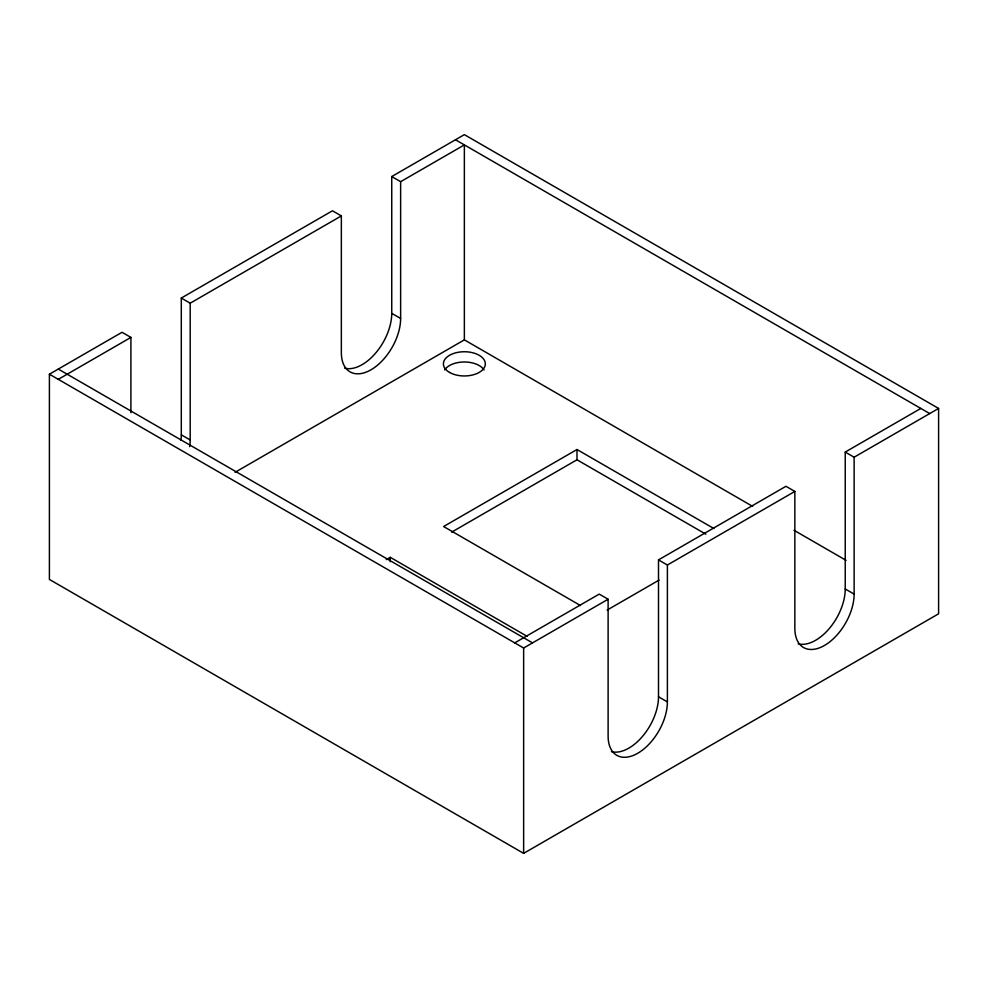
<?xml version="1.0" encoding="UTF-8"?>
<svg xmlns="http://www.w3.org/2000/svg" width="988" height="988" viewBox="0 0 988 988"><rect width="100%" height="100%" fill="white"/><g stroke="black" fill="none" stroke-linecap="round" stroke-linejoin="round"><path stroke-width="1.48" d="M390.26 561.715L390.26 557.318L527.11 636.334M451.615 532.162L576.992 459.778L576.992 449.515L713.842 528.518M611.449 751.646A41.916 24.206 -60 0 0 642.324 736.616A41.916 24.206 -60 0 0 658.502 696.787L658.502 559.887L785.954 486.294L794.846 491.431L794.846 628.331A41.916 24.206 -60 0 0 824.486 645.448A41.916 24.206 -60 0 0 854.126 594.109L854.126 457.209L845.234 452.072L845.234 588.971A41.916 24.206 -60 0 1 829.056 628.813A41.916 24.206 -60 0 1 798.181 643.83M344.689 368.191A41.916 24.206 -60 0 0 375.564 353.161A41.916 24.206 -60 0 0 391.742 313.332L391.742 176.556L464.36 134.64L938.6 408.439L938.6 613.795L523.64 853.36L49.4 579.425L49.4 374.205L122.018 332.289L130.91 337.414L130.91 412.712M180.965 440.129A41.916 24.206 -60 0 0 181.298 434.831L181.298 298.055L332.462 210.79L341.354 215.915L341.354 352.691A41.916 24.206 -60 0 0 370.994 369.796A41.916 24.206 -60 0 0 400.634 318.469L400.634 181.693L391.742 176.556M58.292 379.343L130.91 337.414M181.298 298.055L190.19 303.193L341.354 215.915M400.634 181.693L464.36 144.903L464.36 339.86L235.119 472.289M386.259 559.628L390.26 557.318M576.992 449.515L443.612 526.518L580.462 605.533M514.748 642.879L599.222 594.109L608.114 599.234L608.114 736.146A41.916 24.206 -60 0 0 637.754 753.251A41.916 24.206 -60 0 0 667.394 701.912L667.394 565.013L658.502 559.887M845.234 452.072L920.816 408.439M49.4 374.205L523.64 648.017L608.114 599.234M667.394 565.013L794.846 491.431M854.126 457.209L938.6 408.439M607.077 610.115L659.095 580.08M455.468 139.765L929.708 413.564M464.36 339.86L752.646 506.375M794.019 530.284L846.074 560.344M391.742 313.332L400.634 318.469M845.234 588.971L854.126 594.109M576.992 459.778L705.877 534.187M658.502 696.787L667.394 701.912M181.298 434.831L190.19 439.956A41.916 24.206 -60 0 1 189.671 446.638M58.292 369.08L532.532 642.879M523.64 648.017L523.64 853.36M190.19 303.193L190.19 439.956M444.662 369.944A20.958 12.103 0 0 1 464.36 361.979A20.958 12.103 0 0 1 484.058 369.944M449.54 372.414A20.958 12.103 0 0 0 484.602 366.993A20.958 12.103 0 0 0 458.938 352.16A20.958 12.103 0 0 0 449.54 372.414"/></g></svg>
